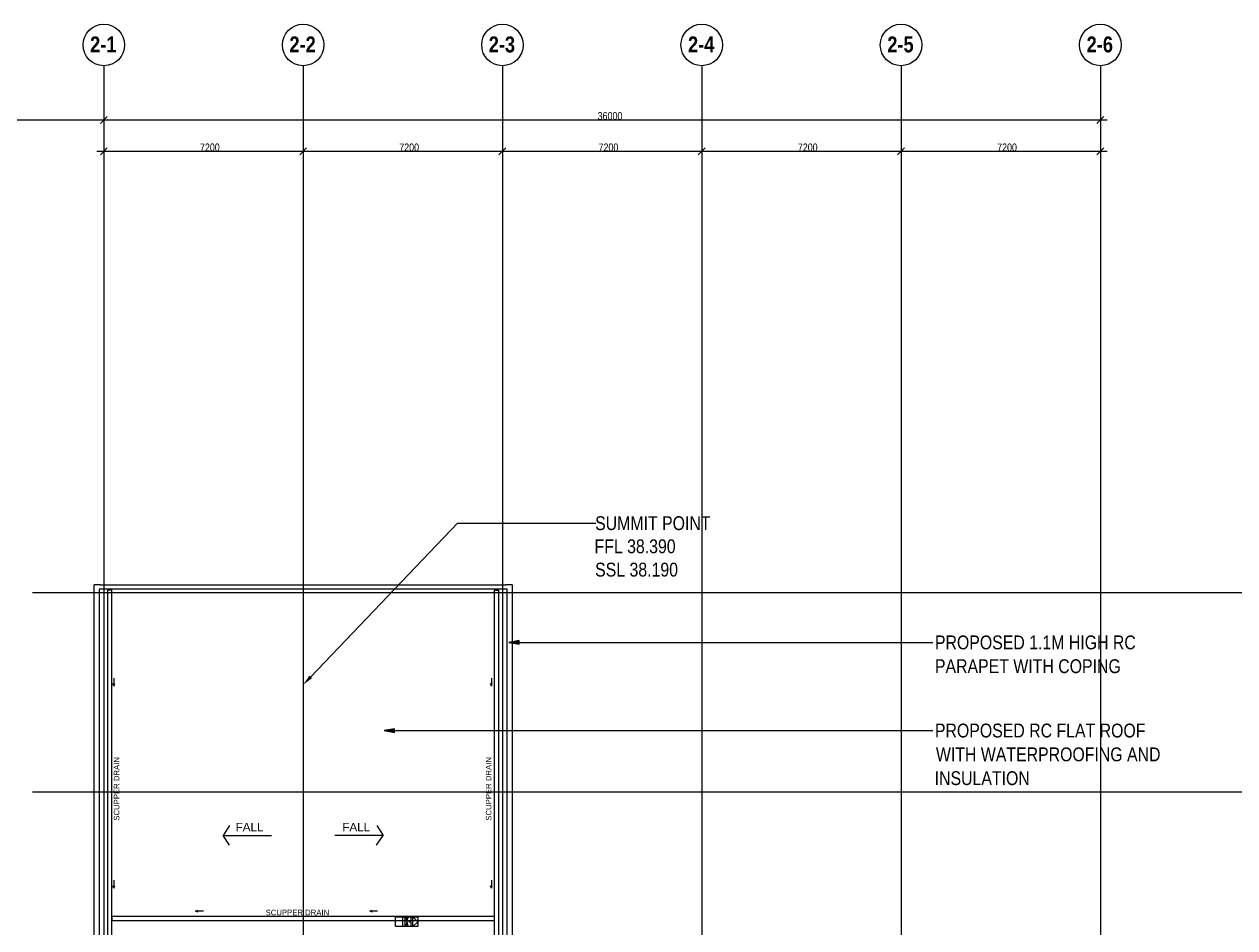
# Model space of a CAD drawing. Header units: millimetres. Extents: x -145636 to 131102, y -135903 to -7470.
# Drawn here: x 46618 to 90352, y -40107 to -7470 of the extents above; entities that cross this region are included whole.
import ezdxf

# ---------------------------------------------------------------- set-up
doc = ezdxf.new("R2010")
doc.units = ezdxf.units.MM
doc.layers.add('M_ARCHI', color=8, linetype='Continuous')
doc.styles.add('Arial Narrow', font='ARIALN.TTF', dxfattribs={"height": 100})
doc.styles.add('Arial Narrow_1', font='ARIALN.TTF', dxfattribs={"height": 90})
doc.styles.add('Arial Narrow_B', font='ARIALNB.TTF', dxfattribs={"height": 150})
doc.styles.add('Arial_3', font='arial.ttf', dxfattribs={"height": 300})

# ---------------------------------------------------------------- blocks, each defined once
blk = doc.blocks.new('RF Archi 21.10.2024')
at = {"layer": 'M_ARCHI'}
for points in [[(-102281, -46204), (-101906, -46271), (-101906, -46138)], [(-106787, -49388), (-106412, -49455), (-106412, -49322)]]:
    blk.add_hatch(color=8, dxfattribs=at).paths.add_polyline_path(points)
at = {"layer": 'M_ARCHI', "color": 8}
for p, q in [((-116911, -25375), (-116911, -128210)), ((-109711, -25375), (-109711, -128210)), ((-102511, -25375), (-102511, -128210)), ((-95311, -25375), (-95311, -128210)), ((-88111, -25375), (-88111, -128210)), ((-80911, -25375), (-80911, -128210)), ((-124636, -27331), (-116661, -27331)), ((-117161, -27331), (-80661, -27331)), ((-116911, -27279), (-116911, -27581)), ((-116911, -27279), (-116911, -27581)), ((-80911, -27279), (-80911, -27581)), ((-116911, -28414), (-116911, -28716)), ((-109711, -28414), (-109711, -28716)), ((-109711, -28414), (-109711, -28716)), ((-102511, -28414), (-102511, -28716)), ((-102511, -28414), (-102511, -28716)), ((-95311, -28414), (-95311, -28716)), ((-95311, -28414), (-95311, -28716)), ((-88111, -28414), (-88111, -28716)), ((-88111, -28414), (-88111, -28716)), ((-80911, -28414), (-80911, -28716)), ((-117161, -28466), (-109461, -28466)), ((-109961, -28466), (-102261, -28466)), ((-102761, -28466), (-95061, -28466)), ((-95561, -28466), (-87861, -28466)), ((-88361, -28466), (-80661, -28466)), ((-117261, -123878), (-117261, -44128)), ((-117036, -44128), (-117261, -44128)), ((-117036, -44128), (-102386, -44128)), ((-102161, -44128), (-102386, -44128)), ((-102161, -44128), (-102161, -62703)), ((-119483, -44403), (-72658, -44403)), ((-117081, -44278), (-117081, -123728)), ((-102341, -44278), (-117081, -44278)), ((-116624, -44322), (-116774, -44322)), ((-116774, -44322), (-116774, -123672)), ((-116624, -123672), (-116624, -44322)), ((-102798, -62853), (-102798, -44322)), ((-102798, -44322), (-102648, -44322)), ((-102648, -44322), (-102648, -62853)), ((-102341, -62853), (-102341, -44278)), ((-101906, -46138), (-102281, -46204)), ((-102281, -46204), (-101906, -46271)), ((-102281, -46204), (-86967, -46204)), ((-101906, -46271), (-101906, -46138)), ((-116550, -47495), (-116550, -47780)), ((-116550, -47495), (-116550, -47780)), ((-102907, -47495), (-102907, -47780)), ((-102907, -47495), (-102907, -47780)), ((-116550, -47780), (-116582, -47693)), ((-116550, -47780), (-116582, -47693)), ((-116550, -47780), (-116518, -47693)), ((-116550, -47780), (-116518, -47693)), ((-102907, -47780), (-102939, -47693)), ((-102907, -47780), (-102939, -47693)), ((-102907, -47780), (-102876, -47693)), ((-102907, -47780), (-102876, -47693)), ((-106412, -49322), (-106787, -49388)), ((-106787, -49388), (-106412, -49455)), ((-106787, -49388), (-86967, -49388)), ((-106412, -49455), (-106412, -49322)), ((-119483, -51603), (-72658, -51603)), ((-112368, -52822), (-112604, -53175)), ((-112368, -52822), (-112604, -53175)), ((-107054, -52822), (-106818, -53175)), ((-107054, -52822), (-106818, -53175)), ((-112604, -53175), (-110854, -53175)), ((-112366, -53528), (-112604, -53175)), ((-112604, -53175), (-110854, -53175)), ((-112366, -53528), (-112604, -53175)), ((-106818, -53175), (-108568, -53175)), ((-106818, -53175), (-108568, -53175)), ((-107056, -53528), (-106818, -53175)), ((-116550, -55078), (-116582, -54991)), ((-116550, -55078), (-116582, -54991)), ((-116550, -54793), (-116550, -55078)), ((-116550, -54793), (-116550, -55078)), ((-116550, -55078), (-116518, -54991)), ((-116550, -55078), (-116518, -54991)), ((-102907, -55078), (-102939, -54991)), ((-102907, -55078), (-102939, -54991)), ((-102907, -54793), (-102907, -55078)), ((-102907, -54793), (-102907, -55078)), ((-102907, -55078), (-102876, -54991)), ((-102907, -55078), (-102876, -54991)), ((-113601, -55906), (-113514, -55874)), ((-113601, -55906), (-113514, -55874)), ((-113601, -55906), (-113514, -55937)), ((-113316, -55906), (-113601, -55906)), ((-113601, -55906), (-113514, -55937)), ((-113316, -55906), (-113601, -55906)), ((-107307, -55906), (-107221, -55874)), ((-107307, -55906), (-107221, -55874)), ((-107307, -55906), (-107221, -55937)), ((-107022, -55906), (-107307, -55906)), ((-107307, -55906), (-107221, -55937)), ((-107022, -55906), (-107307, -55906)), ((-102798, -56103), (-116624, -56103)), ((-116624, -56103), (-116624, -56253)), ((-116624, -56253), (-102798, -56253)), ((-106371, -56467), (-106371, -56117)), ((-106371, -56117), (-105571, -56117)), ((-106106, -56452), (-106106, -56129)), ((-106026, -56454), (-106026, -56129)), ((-105922, -56454), (-105985, -56129)), ((-105985, -56454), (-105922, -56129)), ((-105807, -56134), (-105887, -56134)), ((-105887, -56292), (-105807, -56292)), ((-105807, -56452), (-105807, -56134)), ((-105746, -56467), (-105746, -56117)), ((-105746, -56117), (-105571, -56292)), ((-105571, -56292), (-105746, -56467)), ((-105571, -56117), (-105571, -56467)), ((-102798, -56253), (-102798, -56103)), ((-105571, -56467), (-106371, -56467)), ((-106156, -56452), (-106056, -56452)), ((-105887, -56452), (-105807, -56452))]:
    blk.add_line(p, q, dxfattribs=at)
at = {"layer": 'M_ARCHI', "color": 8, "linetype": 'ByBlock', "lineweight": -2}
for p, q in [((-117036, -27456), (-116786, -27206)), ((-116786, -27206), (-117036, -27456)), ((-81036, -27456), (-80786, -27206)), ((-116786, -28341), (-117036, -28591)), ((-109836, -28591), (-109586, -28341)), ((-109586, -28341), (-109836, -28591)), ((-102636, -28591), (-102386, -28341)), ((-102386, -28341), (-102636, -28591)), ((-95436, -28591), (-95186, -28341)), ((-95186, -28341), (-95436, -28591)), ((-88236, -28591), (-87986, -28341)), ((-87986, -28341), (-88236, -28591)), ((-81036, -28591), (-80786, -28341)), ((-109435, -47447), (-104136, -41893)), ((-104136, -41893), (-99136, -41893))]:
    blk.add_line(p, q, dxfattribs=at)
at = {"layer": 'M_ARCHI', "color": 8}
for centre in [(-116911, -24625), (-109711, -24625), (-102511, -24625), (-95311, -24625), (-88111, -24625), (-80911, -24625)]:
    blk.add_circle(centre, 750, dxfattribs=at)
blk.add_solid([(-109387, -47493), (-109711, -47737), (-109483, -47401)], dxfattribs=at)
at = {"layer": 'M_ARCHI', "color": 8, "linetype": 'Continuous'}
for s, height, style, p in [('2-1', 575, 'Arial Narrow_B', (-117407, -24892)), ('2-2', 575, 'Arial Narrow_B', (-110207, -24892)), ('2-3', 575, 'Arial Narrow_B', (-103007, -24892)), ('2-4', 575, 'Arial Narrow_B', (-95807, -24892)), ('2-5', 575, 'Arial Narrow_B', (-88607, -24892)), ('2-6', 575, 'Arial Narrow_B', (-81407, -24892)), ('36000', 280.1, 'Arial Narrow', (-99070, -27329)), ('7200', 280.1, 'Arial Narrow', (-113438, -28464)), ('7200', 280.1, 'Arial Narrow', (-106238, -28464)), ('7200', 280.1, 'Arial Narrow', (-99038, -28464)), ('7200', 280.1, 'Arial Narrow', (-91838, -28464)), ('7200', 280.1, 'Arial Narrow', (-84638, -28464)), ('SUMMIT POINT', 500, 'Arial Narrow_1', (-99162, -42148)), ('FFL 38.390', 500, 'Arial Narrow_1', (-99184, -42983)), ('SSL 38.190', 500, 'Arial Narrow_1', (-99162, -43825)), ('PROPOSED 1.1M HIGH RC', 500, 'Arial Narrow_1', (-86886, -46454)), ('PARAPET WITH COPING', 500, 'Arial Narrow_1', (-86886, -47314)), ('PROPOSED RC FLAT ROOF', 500, 'Arial Narrow_1', (-86886, -49638)), ('WITH WATERPROOFING AND', 500, 'Arial Narrow_1', (-86850, -50498)), ('INSULATION', 500, 'Arial Narrow_1', (-86896, -51358)), ('FALL', 300, 'Arial_3', (-112149, -53024))]:
    blk.add_text(s, height=height, dxfattribs=dict(at, style=style)).set_placement(p)
at = {"layer": 'M_ARCHI', "color": 8, "style": 'Arial_3'}
for s, height, rotation, p in [('SCUPPER DRAIN', 200, 90, (-116350, -52643)), ('SCUPPER DRAIN', 200, 90, (-102910, -52643)), ('FALL', 300, 360, (-108294, -53024))]:
    blk.add_text(s, height=height, rotation=rotation, dxfattribs=at).set_placement(p)
for s, height, p in [('FALL', 300, (-112149, -53024)), ('SCUPPER DRAIN', 200, (-111068, -56061))]:
    blk.add_text(s, height=height, dxfattribs=at).set_placement(p)
at = {"layer": 'M_ARCHI', "color": 8, "linetype": 'Continuous', "style": 'Arial_3'}
blk.add_text('FALL', height=300, rotation=360, dxfattribs=at).set_placement((-108294, -53024))

msp = doc.modelspace()

# ---------------------------------------------------------------- block references
at = {"layer": 'M_ARCHI', "color": 8, "linetype": 'Continuous'}
msp.add_blockref('RF Archi 21.10.2024', (166406, 16405), dxfattribs=at)

doc.saveas('drawing.dxf')
